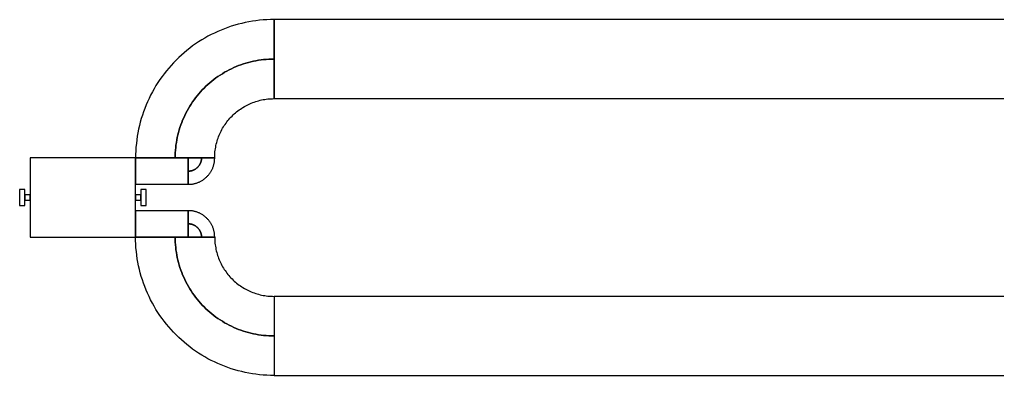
# Model space of a CAD drawing. Extents: x -21939 to 21943, y -23600 to 16600.
# Drawn here: x -918 to -547.1, y -21137.5 to -21002.5 of the extents above; entities that cross this region are included whole.
import ezdxf

# ---------------------------------------------------------------- set-up
doc = ezdxf.new("R2010")
doc.units = 0

# ---------------------------------------------------------------- blocks, each defined once
blk = doc.blocks.new('QTUNE1')
for points in [[(2478.5, 3297.5), (2477.13, 3297.48), (2475.75, 3297.43), (2474.38, 3297.34), (2473.01, 3297.21), (2471.65, 3297.05), (2470.29, 3296.85), (2468.93, 3296.62), (2467.58, 3296.35), (2466.24, 3296.05), (2464.91, 3295.71), (2463.59, 3295.34), (2462.28, 3294.93), (2460.98, 3294.49), (2459.69, 3294.01), (2458.41, 3293.5), (2457.15, 3292.96), (2455.9, 3292.39), (2454.67, 3291.78), (2453.45, 3291.14), (2452.25, 3290.47), (2451.07, 3289.76), (2449.91, 3289.03), (2448.76, 3288.27), (2447.64, 3287.47), (2446.54, 3286.65), (2445.46, 3285.8), (2444.4, 3284.92), (2443.37, 3284.02), (2442.36, 3283.08), (2441.38, 3282.12), (2440.42, 3281.14), (2439.48, 3280.13), (2438.58, 3279.1), (2437.7, 3278.04), (2436.85, 3276.96), (2436.03, 3275.86), (2435.23, 3274.74), (2434.47, 3273.59), (2433.74, 3272.43), (2433.03, 3271.25), (2432.36, 3270.05), (2431.72, 3268.83), (2431.11, 3267.6), (2430.54, 3266.35), (2430, 3265.09), (2429.49, 3263.81), (2429.01, 3262.52), (2428.57, 3261.22), (2428.16, 3259.91), (2427.79, 3258.59), (2427.45, 3257.26), (2427.15, 3255.92), (2426.88, 3254.57), (2426.65, 3253.21), (2426.45, 3251.85), (2426.29, 3250.49), (2426.16, 3249.12), (2426.07, 3247.75), (2426.02, 3246.37), (2426, 3245), (2441, 3245), (2441.01, 3245.98), (2441.05, 3246.96), (2441.12, 3247.94), (2441.21, 3248.92), (2441.32, 3249.89), (2441.46, 3250.87), (2441.63, 3251.83), (2441.82, 3252.8), (2442.04, 3253.75), (2442.28, 3254.71), (2442.54, 3255.65), (2442.84, 3256.59), (2443.15, 3257.52), (2443.49, 3258.44), (2443.85, 3259.35), (2444.24, 3260.25), (2444.65, 3261.14), (2445.09, 3262.02), (2445.54, 3262.89), (2446.02, 3263.75), (2446.53, 3264.59), (2447.05, 3265.42), (2447.6, 3266.24), (2448.16, 3267.04), (2448.75, 3267.83), (2449.36, 3268.6), (2449.98, 3269.35), (2450.63, 3270.09), (2451.3, 3270.81), (2451.98, 3271.52), (2452.69, 3272.2), (2453.41, 3272.87), (2454.15, 3273.52), (2454.9, 3274.14), (2455.67, 3274.75), (2456.46, 3275.34), (2457.26, 3275.9), (2458.08, 3276.45), (2458.91, 3276.97), (2459.75, 3277.48), (2460.61, 3277.96), (2461.48, 3278.41), (2462.36, 3278.85), (2463.25, 3279.26), (2464.15, 3279.65), (2465.06, 3280.01), (2465.98, 3280.35), (2466.91, 3280.66), (2467.85, 3280.96), (2468.79, 3281.22), (2469.75, 3281.46), (2470.7, 3281.68), (2471.67, 3281.87), (2472.63, 3282.04), (2473.61, 3282.18), (2474.58, 3282.29), (2475.56, 3282.38), (2476.54, 3282.45), (2477.52, 3282.49), (2478.5, 3282.5), (2478.5, 3297.5)], [(2778.5, 3297.5), (2478.5, 3297.5), (2478.5, 3267.5), (2778.5, 3267.5), (2778.5, 3297.5)], [(2478.5, 3282.5), (2477.52, 3282.49), (2476.54, 3282.45), (2475.56, 3282.38), (2474.58, 3282.29), (2473.61, 3282.18), (2472.63, 3282.04), (2471.67, 3281.87), (2470.7, 3281.68), (2469.75, 3281.46), (2468.79, 3281.22), (2467.85, 3280.96), (2466.91, 3280.66), (2465.98, 3280.35), (2465.06, 3280.01), (2464.15, 3279.65), (2463.25, 3279.26), (2462.36, 3278.85), (2461.48, 3278.41), (2460.61, 3277.96), (2459.75, 3277.48), (2458.91, 3276.97), (2458.08, 3276.45), (2457.26, 3275.9), (2456.46, 3275.34), (2455.67, 3274.75), (2454.9, 3274.14), (2454.15, 3273.52), (2453.41, 3272.87), (2452.69, 3272.2), (2451.98, 3271.52), (2451.3, 3270.81), (2450.63, 3270.09), (2449.98, 3269.35), (2449.36, 3268.6), (2448.75, 3267.83), (2448.16, 3267.04), (2447.6, 3266.24), (2447.05, 3265.42), (2446.53, 3264.59), (2446.02, 3263.75), (2445.54, 3262.89), (2445.09, 3262.02), (2444.65, 3261.14), (2444.24, 3260.25), (2443.85, 3259.35), (2443.49, 3258.44), (2443.15, 3257.52), (2442.84, 3256.59), (2442.54, 3255.65), (2442.28, 3254.71), (2442.04, 3253.75), (2441.82, 3252.8), (2441.63, 3251.83), (2441.46, 3250.87), (2441.32, 3249.89), (2441.21, 3248.92), (2441.12, 3247.94), (2441.05, 3246.96), (2441.01, 3245.98), (2441, 3245), (2456, 3245), (2456.01, 3245.59), (2456.03, 3246.18), (2456.07, 3246.77), (2456.12, 3247.35), (2456.19, 3247.94), (2456.28, 3248.52), (2456.38, 3249.1), (2456.49, 3249.68), (2456.62, 3250.25), (2456.77, 3250.82), (2456.93, 3251.39), (2457.1, 3251.95), (2457.29, 3252.51), (2457.49, 3253.06), (2457.71, 3253.61), (2457.95, 3254.15), (2458.19, 3254.69), (2458.45, 3255.21), (2458.73, 3255.74), (2459.01, 3256.25), (2459.32, 3256.76), (2459.63, 3257.25), (2459.96, 3257.74), (2460.3, 3258.23), (2460.65, 3258.7), (2461.01, 3259.16), (2461.39, 3259.61), (2461.78, 3260.06), (2462.18, 3260.49), (2462.59, 3260.91), (2463.01, 3261.32), (2463.44, 3261.72), (2463.89, 3262.11), (2464.34, 3262.49), (2464.8, 3262.85), (2465.27, 3263.2), (2465.76, 3263.54), (2466.25, 3263.87), (2466.74, 3264.18), (2467.25, 3264.49), (2467.76, 3264.77), (2468.29, 3265.05), (2468.81, 3265.31), (2469.35, 3265.55), (2469.89, 3265.79), (2470.44, 3266.01), (2470.99, 3266.21), (2471.55, 3266.4), (2472.11, 3266.57), (2472.68, 3266.73), (2473.25, 3266.88), (2473.82, 3267.01), (2474.4, 3267.12), (2474.98, 3267.22), (2475.56, 3267.31), (2476.15, 3267.38), (2476.73, 3267.43), (2477.32, 3267.47), (2477.91, 3267.49), (2478.5, 3267.5), (2478.5, 3282.5)], [(2426, 3245), (2386, 3245), (2386, 3215), (2426, 3215), (2426, 3245)], [(2456, 3245), (2426, 3245), (2426, 3245), (2456, 3245), (2456, 3245)], [(2426, 3235), (2446, 3235), (2446, 3245), (2426, 3245), (2426, 3235)], [(2446, 3235), (2446.26, 3235), (2446.52, 3235.01), (2446.78, 3235.03), (2447.05, 3235.05), (2447.31, 3235.09), (2447.56, 3235.12), (2447.82, 3235.17), (2448.08, 3235.22), (2448.33, 3235.28), (2448.59, 3235.34), (2448.84, 3235.41), (2449.09, 3235.49), (2449.34, 3235.57), (2449.58, 3235.66), (2449.83, 3235.76), (2450.07, 3235.86), (2450.31, 3235.97), (2450.54, 3236.09), (2450.77, 3236.21), (2451, 3236.34), (2451.22, 3236.47), (2451.45, 3236.61), (2451.66, 3236.76), (2451.88, 3236.91), (2452.09, 3237.07), (2452.29, 3237.23), (2452.49, 3237.4), (2452.69, 3237.57), (2452.88, 3237.75), (2453.07, 3237.93), (2453.25, 3238.12), (2453.43, 3238.31), (2453.6, 3238.51), (2453.77, 3238.71), (2453.93, 3238.91), (2454.09, 3239.12), (2454.24, 3239.34), (2454.39, 3239.55), (2454.53, 3239.78), (2454.66, 3240), (2454.79, 3240.23), (2454.91, 3240.46), (2455.03, 3240.69), (2455.14, 3240.93), (2455.24, 3241.17), (2455.34, 3241.42), (2455.43, 3241.66), (2455.51, 3241.91), (2455.59, 3242.16), (2455.66, 3242.41), (2455.72, 3242.67), (2455.78, 3242.92), (2455.83, 3243.18), (2455.88, 3243.44), (2455.91, 3243.69), (2455.95, 3243.95), (2455.97, 3244.22), (2455.99, 3244.48), (2456, 3244.74), (2456, 3245), (2451, 3245), (2451, 3244.87), (2450.99, 3244.74), (2450.98, 3244.61), (2450.97, 3244.48), (2450.96, 3244.35), (2450.94, 3244.22), (2450.92, 3244.09), (2450.89, 3243.96), (2450.86, 3243.83), (2450.83, 3243.71), (2450.79, 3243.58), (2450.76, 3243.45), (2450.71, 3243.33), (2450.67, 3243.21), (2450.62, 3243.09), (2450.57, 3242.97), (2450.51, 3242.85), (2450.46, 3242.73), (2450.39, 3242.61), (2450.33, 3242.5), (2450.26, 3242.39), (2450.19, 3242.28), (2450.12, 3242.17), (2450.05, 3242.06), (2449.97, 3241.96), (2449.89, 3241.85), (2449.8, 3241.75), (2449.72, 3241.65), (2449.63, 3241.56), (2449.54, 3241.46), (2449.44, 3241.37), (2449.35, 3241.28), (2449.25, 3241.2), (2449.15, 3241.11), (2449.04, 3241.03), (2448.94, 3240.95), (2448.83, 3240.88), (2448.72, 3240.81), (2448.61, 3240.74), (2448.5, 3240.67), (2448.39, 3240.61), (2448.27, 3240.54), (2448.15, 3240.49), (2448.03, 3240.43), (2447.91, 3240.38), (2447.79, 3240.33), (2447.67, 3240.29), (2447.55, 3240.24), (2447.42, 3240.21), (2447.29, 3240.17), (2447.17, 3240.14), (2447.04, 3240.11), (2446.91, 3240.08), (2446.78, 3240.06), (2446.65, 3240.04), (2446.52, 3240.03), (2446.39, 3240.02), (2446.26, 3240.01), (2446.13, 3240), (2446, 3240), (2446, 3235)], [(2446, 3240), (2446.13, 3240), (2446.26, 3240.01), (2446.39, 3240.02), (2446.52, 3240.03), (2446.65, 3240.04), (2446.78, 3240.06), (2446.91, 3240.08), (2447.04, 3240.11), (2447.17, 3240.14), (2447.29, 3240.17), (2447.42, 3240.21), (2447.55, 3240.24), (2447.67, 3240.29), (2447.79, 3240.33), (2447.91, 3240.38), (2448.03, 3240.43), (2448.15, 3240.49), (2448.27, 3240.54), (2448.39, 3240.61), (2448.5, 3240.67), (2448.61, 3240.74), (2448.72, 3240.81), (2448.83, 3240.88), (2448.94, 3240.95), (2449.04, 3241.03), (2449.15, 3241.11), (2449.25, 3241.2), (2449.35, 3241.28), (2449.44, 3241.37), (2449.54, 3241.46), (2449.63, 3241.56), (2449.72, 3241.65), (2449.8, 3241.75), (2449.89, 3241.85), (2449.97, 3241.96), (2450.05, 3242.06), (2450.12, 3242.17), (2450.19, 3242.28), (2450.26, 3242.39), (2450.33, 3242.5), (2450.39, 3242.61), (2450.46, 3242.73), (2450.51, 3242.85), (2450.57, 3242.97), (2450.62, 3243.09), (2450.67, 3243.21), (2450.71, 3243.33), (2450.76, 3243.45), (2450.79, 3243.58), (2450.83, 3243.71), (2450.86, 3243.83), (2450.89, 3243.96), (2450.92, 3244.09), (2450.94, 3244.22), (2450.96, 3244.35), (2450.97, 3244.48), (2450.98, 3244.61), (2450.99, 3244.74), (2451, 3244.87), (2451, 3245), (2446, 3245), (2446, 3245), (2446, 3245), (2446, 3245), (2446, 3245), (2446, 3245), (2446, 3245), (2446, 3245), (2446, 3245), (2446, 3245), (2446, 3245), (2446, 3245), (2446, 3245), (2446, 3245), (2446, 3245), (2446, 3245), (2446, 3245), (2446, 3245), (2446, 3245), (2446, 3245), (2446, 3245), (2446, 3245), (2446, 3245), (2446, 3245), (2446, 3245), (2446, 3245), (2446, 3245), (2446, 3245), (2446, 3245), (2446, 3245), (2446, 3245), (2446, 3245), (2446, 3245), (2446, 3245), (2446, 3245), (2446, 3245), (2446, 3245), (2446, 3245), (2446, 3245), (2446, 3245), (2446, 3245), (2446, 3245), (2446, 3245), (2446, 3245), (2446, 3245), (2446, 3245), (2446, 3245), (2446, 3245), (2446, 3245), (2446, 3245), (2446, 3245), (2446, 3245), (2446, 3245), (2446, 3245), (2446, 3245), (2446, 3245), (2446, 3245), (2446, 3245), (2446, 3245), (2446, 3245), (2446, 3245), (2446, 3240)], [(2384, 3233), (2382, 3233), (2382, 3227), (2384, 3227), (2384, 3233)], [(2386, 3231), (2384, 3231), (2384, 3229), (2386, 3229), (2386, 3231)], [(2428, 3231), (2426, 3231), (2426, 3229), (2428, 3229), (2428, 3231)], [(2430, 3233), (2428, 3233), (2428, 3227), (2430, 3227), (2430, 3233)], [(2446, 3225), (2426, 3225), (2426, 3215), (2446, 3215), (2446, 3225)], [(2456, 3215), (2456, 3215.26), (2455.99, 3215.52), (2455.97, 3215.78), (2455.95, 3216.05), (2455.91, 3216.31), (2455.88, 3216.56), (2455.83, 3216.82), (2455.78, 3217.08), (2455.72, 3217.33), (2455.66, 3217.59), (2455.59, 3217.84), (2455.51, 3218.09), (2455.43, 3218.34), (2455.34, 3218.58), (2455.24, 3218.83), (2455.14, 3219.07), (2455.03, 3219.31), (2454.91, 3219.54), (2454.79, 3219.77), (2454.66, 3220), (2454.53, 3220.22), (2454.39, 3220.45), (2454.24, 3220.66), (2454.09, 3220.88), (2453.93, 3221.09), (2453.77, 3221.29), (2453.6, 3221.49), (2453.43, 3221.69), (2453.25, 3221.88), (2453.07, 3222.07), (2452.88, 3222.25), (2452.69, 3222.43), (2452.49, 3222.6), (2452.29, 3222.77), (2452.09, 3222.93), (2451.88, 3223.09), (2451.66, 3223.24), (2451.45, 3223.39), (2451.22, 3223.53), (2451, 3223.66), (2450.77, 3223.79), (2450.54, 3223.91), (2450.31, 3224.03), (2450.07, 3224.14), (2449.83, 3224.24), (2449.58, 3224.34), (2449.34, 3224.43), (2449.09, 3224.51), (2448.84, 3224.59), (2448.59, 3224.66), (2448.33, 3224.72), (2448.08, 3224.78), (2447.82, 3224.83), (2447.56, 3224.88), (2447.31, 3224.91), (2447.05, 3224.95), (2446.78, 3224.97), (2446.52, 3224.99), (2446.26, 3225), (2446, 3225), (2446, 3220), (2446.13, 3220), (2446.26, 3219.99), (2446.39, 3219.98), (2446.52, 3219.97), (2446.65, 3219.96), (2446.78, 3219.94), (2446.91, 3219.92), (2447.04, 3219.89), (2447.17, 3219.86), (2447.29, 3219.83), (2447.42, 3219.79), (2447.55, 3219.76), (2447.67, 3219.71), (2447.79, 3219.67), (2447.91, 3219.62), (2448.03, 3219.57), (2448.15, 3219.51), (2448.27, 3219.46), (2448.39, 3219.39), (2448.5, 3219.33), (2448.61, 3219.26), (2448.72, 3219.19), (2448.83, 3219.12), (2448.94, 3219.05), (2449.04, 3218.97), (2449.15, 3218.89), (2449.25, 3218.8), (2449.35, 3218.72), (2449.44, 3218.63), (2449.54, 3218.54), (2449.63, 3218.44), (2449.72, 3218.35), (2449.8, 3218.25), (2449.89, 3218.15), (2449.97, 3218.04), (2450.05, 3217.94), (2450.12, 3217.83), (2450.19, 3217.72), (2450.26, 3217.61), (2450.33, 3217.5), (2450.39, 3217.39), (2450.46, 3217.27), (2450.51, 3217.15), (2450.57, 3217.03), (2450.62, 3216.91), (2450.67, 3216.79), (2450.71, 3216.67), (2450.76, 3216.55), (2450.79, 3216.42), (2450.83, 3216.29), (2450.86, 3216.17), (2450.89, 3216.04), (2450.92, 3215.91), (2450.94, 3215.78), (2450.96, 3215.65), (2450.97, 3215.52), (2450.98, 3215.39), (2450.99, 3215.26), (2451, 3215.13), (2451, 3215), (2456, 3215)], [(2451, 3215), (2451, 3215.13), (2450.99, 3215.26), (2450.98, 3215.39), (2450.97, 3215.52), (2450.96, 3215.65), (2450.94, 3215.78), (2450.92, 3215.91), (2450.89, 3216.04), (2450.86, 3216.17), (2450.83, 3216.29), (2450.79, 3216.42), (2450.76, 3216.55), (2450.71, 3216.67), (2450.67, 3216.79), (2450.62, 3216.91), (2450.57, 3217.03), (2450.51, 3217.15), (2450.46, 3217.27), (2450.39, 3217.39), (2450.33, 3217.5), (2450.26, 3217.61), (2450.19, 3217.72), (2450.12, 3217.83), (2450.05, 3217.94), (2449.97, 3218.04), (2449.89, 3218.15), (2449.8, 3218.25), (2449.72, 3218.35), (2449.63, 3218.44), (2449.54, 3218.54), (2449.44, 3218.63), (2449.35, 3218.72), (2449.25, 3218.8), (2449.15, 3218.89), (2449.04, 3218.97), (2448.94, 3219.05), (2448.83, 3219.12), (2448.72, 3219.19), (2448.61, 3219.26), (2448.5, 3219.33), (2448.39, 3219.39), (2448.27, 3219.46), (2448.15, 3219.51), (2448.03, 3219.57), (2447.91, 3219.62), (2447.79, 3219.67), (2447.67, 3219.71), (2447.55, 3219.76), (2447.42, 3219.79), (2447.29, 3219.83), (2447.17, 3219.86), (2447.04, 3219.89), (2446.91, 3219.92), (2446.78, 3219.94), (2446.65, 3219.96), (2446.52, 3219.97), (2446.39, 3219.98), (2446.26, 3219.99), (2446.13, 3220), (2446, 3220), (2446, 3215), (2446, 3215), (2446, 3215), (2446, 3215), (2446, 3215), (2446, 3215), (2446, 3215), (2446, 3215), (2446, 3215), (2446, 3215), (2446, 3215), (2446, 3215), (2446, 3215), (2446, 3215), (2446, 3215), (2446, 3215), (2446, 3215), (2446, 3215), (2446, 3215), (2446, 3215), (2446, 3215), (2446, 3215), (2446, 3215), (2446, 3215), (2446, 3215), (2446, 3215), (2446, 3215), (2446, 3215), (2446, 3215), (2446, 3215), (2446, 3215), (2446, 3215), (2446, 3215), (2446, 3215), (2446, 3215), (2446, 3215), (2446, 3215), (2446, 3215), (2446, 3215), (2446, 3215), (2446, 3215), (2446, 3215), (2446, 3215), (2446, 3215), (2446, 3215), (2446, 3215), (2446, 3215), (2446, 3215), (2446, 3215), (2446, 3215), (2446, 3215), (2446, 3215), (2446, 3215), (2446, 3215), (2446, 3215), (2446, 3215), (2446, 3215), (2446, 3215), (2446, 3215), (2446, 3215), (2446, 3215), (2451, 3215)], [(2478.5, 3162.5), (2477.13, 3162.52), (2475.75, 3162.57), (2474.38, 3162.66), (2473.01, 3162.79), (2471.65, 3162.95), (2470.29, 3163.15), (2468.93, 3163.38), (2467.58, 3163.65), (2466.24, 3163.95), (2464.91, 3164.29), (2463.59, 3164.66), (2462.28, 3165.07), (2460.98, 3165.51), (2459.69, 3165.99), (2458.41, 3166.5), (2457.15, 3167.04), (2455.9, 3167.61), (2454.67, 3168.22), (2453.45, 3168.86), (2452.25, 3169.53), (2451.07, 3170.24), (2449.91, 3170.97), (2448.76, 3171.73), (2447.64, 3172.53), (2446.54, 3173.35), (2445.46, 3174.2), (2444.4, 3175.08), (2443.37, 3175.98), (2442.36, 3176.92), (2441.38, 3177.88), (2440.42, 3178.86), (2439.48, 3179.87), (2438.58, 3180.9), (2437.7, 3181.96), (2436.85, 3183.04), (2436.03, 3184.14), (2435.23, 3185.26), (2434.47, 3186.41), (2433.74, 3187.57), (2433.03, 3188.75), (2432.36, 3189.95), (2431.72, 3191.17), (2431.11, 3192.4), (2430.54, 3193.65), (2430, 3194.91), (2429.49, 3196.19), (2429.01, 3197.48), (2428.57, 3198.78), (2428.16, 3200.09), (2427.79, 3201.41), (2427.45, 3202.74), (2427.15, 3204.08), (2426.88, 3205.43), (2426.65, 3206.79), (2426.45, 3208.15), (2426.29, 3209.51), (2426.16, 3210.88), (2426.07, 3212.25), (2426.02, 3213.63), (2426, 3215), (2441, 3215), (2441.01, 3214.02), (2441.05, 3213.04), (2441.12, 3212.06), (2441.21, 3211.08), (2441.32, 3210.11), (2441.46, 3209.13), (2441.63, 3208.17), (2441.82, 3207.2), (2442.04, 3206.25), (2442.28, 3205.29), (2442.54, 3204.35), (2442.84, 3203.41), (2443.15, 3202.48), (2443.49, 3201.56), (2443.85, 3200.65), (2444.24, 3199.75), (2444.65, 3198.86), (2445.09, 3197.98), (2445.54, 3197.11), (2446.02, 3196.25), (2446.53, 3195.41), (2447.05, 3194.58), (2447.6, 3193.76), (2448.16, 3192.96), (2448.75, 3192.17), (2449.36, 3191.4), (2449.98, 3190.65), (2450.63, 3189.91), (2451.3, 3189.19), (2451.98, 3188.48), (2452.69, 3187.8), (2453.41, 3187.13), (2454.15, 3186.48), (2454.9, 3185.86), (2455.67, 3185.25), (2456.46, 3184.66), (2457.26, 3184.1), (2458.08, 3183.55), (2458.91, 3183.03), (2459.75, 3182.52), (2460.61, 3182.04), (2461.48, 3181.59), (2462.36, 3181.15), (2463.25, 3180.74), (2464.15, 3180.35), (2465.06, 3179.99), (2465.98, 3179.65), (2466.91, 3179.34), (2467.85, 3179.04), (2468.79, 3178.78), (2469.75, 3178.54), (2470.7, 3178.32), (2471.67, 3178.13), (2472.63, 3177.96), (2473.61, 3177.82), (2474.58, 3177.71), (2475.56, 3177.62), (2476.54, 3177.55), (2477.52, 3177.51), (2478.5, 3177.5), (2478.5, 3162.5)], [(2456, 3215), (2426, 3215), (2426, 3215), (2456, 3215), (2456, 3215)], [(2478.5, 3177.5), (2477.52, 3177.51), (2476.54, 3177.55), (2475.56, 3177.62), (2474.58, 3177.71), (2473.61, 3177.82), (2472.63, 3177.96), (2471.67, 3178.13), (2470.7, 3178.32), (2469.75, 3178.54), (2468.79, 3178.78), (2467.85, 3179.04), (2466.91, 3179.34), (2465.98, 3179.65), (2465.06, 3179.99), (2464.15, 3180.35), (2463.25, 3180.74), (2462.36, 3181.15), (2461.48, 3181.59), (2460.61, 3182.04), (2459.75, 3182.52), (2458.91, 3183.03), (2458.08, 3183.55), (2457.26, 3184.1), (2456.46, 3184.66), (2455.67, 3185.25), (2454.9, 3185.86), (2454.15, 3186.48), (2453.41, 3187.13), (2452.69, 3187.8), (2451.98, 3188.48), (2451.3, 3189.19), (2450.63, 3189.91), (2449.98, 3190.65), (2449.36, 3191.4), (2448.75, 3192.17), (2448.16, 3192.96), (2447.6, 3193.76), (2447.05, 3194.58), (2446.53, 3195.41), (2446.02, 3196.25), (2445.54, 3197.11), (2445.09, 3197.98), (2444.65, 3198.86), (2444.24, 3199.75), (2443.85, 3200.65), (2443.49, 3201.56), (2443.15, 3202.48), (2442.84, 3203.41), (2442.54, 3204.35), (2442.28, 3205.29), (2442.04, 3206.25), (2441.82, 3207.2), (2441.63, 3208.17), (2441.46, 3209.13), (2441.32, 3210.11), (2441.21, 3211.08), (2441.12, 3212.06), (2441.05, 3213.04), (2441.01, 3214.02), (2441, 3215), (2456, 3215), (2456.01, 3214.41), (2456.03, 3213.82), (2456.07, 3213.23), (2456.12, 3212.65), (2456.19, 3212.06), (2456.28, 3211.48), (2456.38, 3210.9), (2456.49, 3210.32), (2456.62, 3209.75), (2456.77, 3209.18), (2456.93, 3208.61), (2457.1, 3208.05), (2457.29, 3207.49), (2457.49, 3206.94), (2457.71, 3206.39), (2457.95, 3205.85), (2458.19, 3205.31), (2458.45, 3204.79), (2458.73, 3204.26), (2459.01, 3203.75), (2459.32, 3203.24), (2459.63, 3202.75), (2459.96, 3202.26), (2460.3, 3201.77), (2460.65, 3201.3), (2461.01, 3200.84), (2461.39, 3200.39), (2461.78, 3199.94), (2462.18, 3199.51), (2462.59, 3199.09), (2463.01, 3198.68), (2463.44, 3198.28), (2463.89, 3197.89), (2464.34, 3197.51), (2464.8, 3197.15), (2465.27, 3196.8), (2465.76, 3196.46), (2466.25, 3196.13), (2466.74, 3195.82), (2467.25, 3195.51), (2467.76, 3195.23), (2468.29, 3194.95), (2468.81, 3194.69), (2469.35, 3194.45), (2469.89, 3194.21), (2470.44, 3193.99), (2470.99, 3193.79), (2471.55, 3193.6), (2472.11, 3193.43), (2472.68, 3193.27), (2473.25, 3193.12), (2473.82, 3192.99), (2474.4, 3192.88), (2474.98, 3192.78), (2475.56, 3192.69), (2476.15, 3192.62), (2476.73, 3192.57), (2477.32, 3192.53), (2477.91, 3192.51), (2478.5, 3192.5), (2478.5, 3177.5)], [(2778.5, 3192.5), (2478.5, 3192.5), (2478.5, 3162.5), (2778.5, 3162.5), (2778.5, 3192.5)]]:
    blk.add_lwpolyline(points)

msp = doc.modelspace()

# ---------------------------------------------------------------- block references
msp.add_blockref('QTUNE1', (-3300, -24300))

doc.saveas('drawing.dxf')
